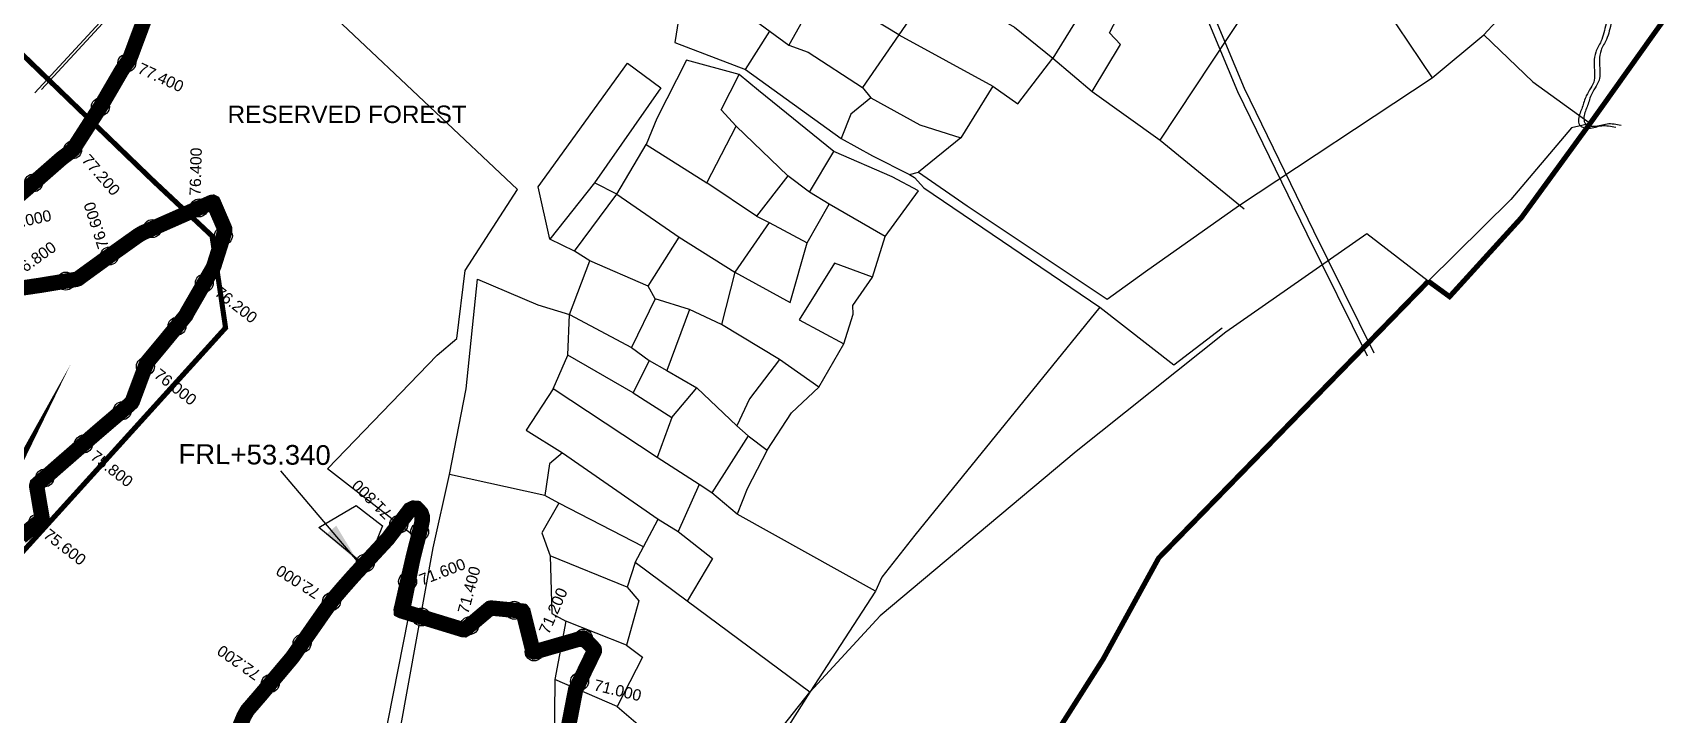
# Model space of a CAD drawing. Header units: millimetres. Extents: x 378349 to 385769, y 1843140 to 1853030.
# Drawn here: x 380829 to 384012, y 1846978 to 1848309 of the extents above; entities that cross this region are included whole.
import ezdxf

# ---------------------------------------------------------------- set-up
doc = ezdxf.new("R2010")
doc.units = ezdxf.units.MM
doc.header["$PDMODE"] = 32
doc.header["$PDSIZE"] = 35
for name, color, linetype in [('BND', 6, 'Continuous'), ('Boundry', 5, 'Continuous'), ('FRL', 3, 'Continuous'), ('Plot', 7, 'Continuous'), ('points', 161, 'Continuous'), ('ROAD', 1, 'Continuous'), ('Stream', 4, 'Continuous'), ('TEXT', 7, 'Continuous')]:
    doc.layers.add(name, color=color, linetype=linetype)
doc.styles.get("Standard").update_dxf_attribs({"font": 'arial.ttf'})
doc.dimstyles.get("Standard").update_dxf_attribs({"dimtxt": 0.18, "dimasz": 0.18, "dimexe": 0.18, "dimexo": 0.0625, "dimgap": 0.09, "dimtad": 0, "dimtih": 1, "dimtoh": 1, "dimdec": 4, "dimzin": 0, "dimdsep": 46, "dimtxsty": 'Standard', "dimcen": 0.09, "dimadec": 0, "dimazin": 0, "dimtfac": 1, "dimtdec": 4, "dimtofl": 0, "dimtmove": 0, "dimatfit": 3, "dimfxl": 1, "dimtolj": 1, "dimtzin": 0, "dimarcsym": 0})

msp = doc.modelspace()

# ---------------------------------------------------------------- linework, layer by layer
at = {"layer": 'BND', "lineweight": 30, "const_width": 10}
for points in [[(380925.6176610013, 1851125.68286118), (380909.439842776, 1851008.268428683), (380891.184370533, 1850805.26544454), (380854.1715815706, 1850595.330634598), (380813.5877405769, 1850379.615960422), (380754.0678458884, 1849921.557910956), (380723.0412828589, 1849577.882951164), (380631.0980802216, 1848990.979256886), (380541.4974464196, 1848509.758959167), (380643.1353669143, 1848391.595491913), (380724.4403559706, 1848332.900863437), (380797.7538178957, 1848277.408621526), (381065.3384011192, 1848019.179656577), (381179.2956528924, 1847912.3176537), (381205.7248975029, 1847733.047216967), (380568.2549421153, 1847029.605576475), (380422.0160225868, 1846878.27202171)], [(384954.450223992, 1851052.275037599), (385140.9331995134, 1850613.85750482), (385322.3945402401, 1850152.552735909), (385460.7221903642, 1849837.299357025), (385152.0009262508, 1849518.710088928), (385119.7093583579, 1849472.370407212), (384811.6541364733, 1849128.674708412), (384576.7278706218, 1849193.292342116), (384366.2263996674, 1848960.217350237), (384423.3224371872, 1848846.030262464), (384386.6200021044, 1848757.687207743), (384288.5591600442, 1848702.699262462), (384115.5523435082, 1848475.178088416), (383876.5744295426, 1848139.575251868), (383736.4662895481, 1847947.49342104), (383596.6922877143, 1847793.933011157), (383554.8769092722, 1847824.343882032)], [(382699.4324131143, 1846739.008189129), (382919.9514720193, 1847086.166170573), (383028.5163826698, 1847283.72191843), (383554.7629560641, 1847823.629914664)]]:
    msp.add_lwpolyline(points, dxfattribs=at)
at = {"layer": 'Boundry'}
msp.add_lwpolyline([(384954.450223992, 1851052.275037599), (385140.9331995134, 1850613.85750482), (385322.3945402401, 1850152.552735909), (385460.7221903642, 1849837.299357025), (385152.0009262508, 1849518.710088928), (385119.7093583579, 1849472.370407212), (384811.6541364733, 1849128.674708412), (384576.7278706218, 1849193.292342116), (384366.2263996674, 1848960.217350237), (384423.3224371872, 1848846.030262464), (384386.6200021044, 1848757.687207743), (384288.5591600442, 1848702.699262462), (384115.5523435082, 1848475.178088416), (383876.5744295426, 1848139.575251868), (383736.4662895481, 1847947.49342104), (383596.6922877143, 1847793.933011157), (383554.8769092722, 1847824.343882032)], dxfattribs=at)
msp.add_lwpolyline([(384954.450223992, 1851052.275037599), (385140.9331995134, 1850613.85750482), (385322.3945402401, 1850152.552735909), (385460.7221903642, 1849837.299357025), (385152.0009262508, 1849518.710088928), (385119.7093583579, 1849472.370407212), (384811.6541364733, 1849128.674708412), (384576.7278706218, 1849193.292342116), (384366.2263996674, 1848960.217350237), (384423.3224371872, 1848846.030262464), (384386.6200021044, 1848757.687207743), (384288.5591600442, 1848702.699262462), (384115.5523435082, 1848475.178088416), (383876.5744295426, 1848139.575251868), (383736.4662895481, 1847947.49342104), (383596.6922877143, 1847793.933011157), (383554.8769092722, 1847824.343882032)], dxfattribs=at)
at = {"layer": 'FRL', "color": 84, "const_width": 30}
for points in [[(381054.120505753, 1848353.821811636), (381020.7450021296, 1848264.355604484), (381018.1199232682, 1848257.680993569), (381003.1970929389, 1848236.195937869), (380963.008046516, 1848167.297777744), (380912.4753456135, 1848088.685316605), (380909.8376371374, 1848084.074413993), (380907.9536748181, 1848081.251543731), (380898.4433061968, 1848073.581059292), (380885.8212154735, 1848064.19204654), (380842.1598311401, 1848026.025202464), (380764.0814030394, 1847958.819945425)], [(380774.2326574304, 1847805.813941702), (380844.425369054, 1847816.173319763), (380913.5424137022, 1847827.587076432), (380917.7521061418, 1847829.025599416), (380923.5128227586, 1847833.341402389), (380969.4480751772, 1847866.657238991), (381034.6356973472, 1847913.101148208), (381038.9894211379, 1847915.675020836), (381043.9649519186, 1847918.603902308), (381176.5162520084, 1847977.073180333), (381178.8159167535, 1847977.969595217), (381180.7227198655, 1847978.193669685), (381181.8446058565, 1847977.633425009), (381182.9100616539, 1847975.280350565), (381203.8709226942, 1847926.670934201), (381204.113035096, 1847923.849351051), (381204.113035096, 1847920.947147897), (381182.9323650161, 1847854.101463099), (381180.1903950396, 1847848.167058496), (381130.4023039769, 1847761.842574308), (381128.5108176318, 1847757.652908295), (381114.742925264, 1847740.87283138), (381080.6072263188, 1847699.375994983), (381054.2290666968, 1847667.817183038), (381052.2311691295, 1847665.008236986), (381049.2658968156, 1847658.038877463), (381033.1894721008, 1847615.135461856), (381023.7444012749, 1847589.697451709), (381022.249538576, 1847587.131067732), (381016.5938896053, 1847581.848643775), (380988.9490064955, 1847558.447429592), (380950.6224251752, 1847525.65240524), (380878.4514321946, 1847462.770088794), (380855.7664943835, 1847442.817983282), (380839.5500690456, 1847429.020495505), (380837.4358177935, 1847427.100592697), (380837.0034550248, 1847425.468651908), (380836.9072549805, 1847422.7327202), (380837.2436864203, 1847420.812700382), (380847.1968977034, 1847362.19107512), (380847.0735574232, 1847359.851690866), (380845.7176204865, 1847357.573853959), (380834.9622943092, 1847349.119401405), (380806.065467048, 1847325.281856312)], [(380665.9033461382, 1847208.144148958), (380660, 1847196), (380660.2597893518, 1847196.465013232)], [(381224.0414923094, 1846932.3977571), (381241.523297559, 1846974.255803881), (381248.4134241926, 1846986.401342129), (381273.9467432025, 1847015.955418896), (381336.2257919672, 1847089.773622492), (381400.1845794937, 1847181.38989145), (381406.5996176406, 1847190.127976647), (381417.0969772188, 1847204.691529982), (381434.5922182288, 1847225.080551455), (381456.7531613854, 1847250.12997084), (381522.6523414247, 1847321.200190681), (381565.6878880399, 1847377.795199864), (381572.6379381648, 1847381.034977347), (381579.1247232722, 1847380.57220214), (381582.8316495586, 1847376.869532438), (381587.9283708979, 1847370.852635668), (381589.7816996836, 1847365.298514106), (381589.7816996836, 1847356.50461506), (381587.4651058803, 1847344.933713737), (381573.5647369153, 1847290.781642806), (381563.8240793612, 1847248.600764977), (381550.5973794212, 1847190.347955759), (381548.6905763093, 1847182.17818894), (381548.7908070816, 1847180.875046718), (381549.8946891538, 1847180.323694815), (381669.223857462, 1847143.83898889), (381670.8737688356, 1847143.552313982), (381672.1652141225, 1847143.516508871), (381673.7433785357, 1847144.376416584), (381720.9534158984, 1847184.348025464), (381722.5176071208, 1847185.542816271), (381724.4499381774, 1847186.002432204), (381783.4697401913, 1847180.292687121), (381785.7207674839, 1847179.997821502), (381787.0490267542, 1847178.302227182), (381805.8991298401, 1847103.224175126), (381806.641321243, 1847101.269871329), (381808.3277778848, 1847100.326535368), (381810.2165770779, 1847100.596009781), (381902.0430126211, 1847127.040541379), (381903.8654391578, 1847127.309079711), (381905.0007609092, 1847127.249404526), (381905.926753514, 1847126.622698075), (381924.8730566441, 1847106.768179042), (381925.9108347752, 1847105.185967573), (381926.183849426, 1847103.821980065), (381926.0199331495, 1847102.021544637), (381925.0369729206, 1847099.784661288), (381889.5496364821, 1847026.731704179), (381849.0128725807, 1846817.68391534)]]:
    msp.add_lwpolyline(points, dxfattribs=at)
at = {"layer": 'Plot'}
for points in [[(382127.6531888254, 1846675.797139245), (381825.2953496658, 1846160.63899603), (381720.3571486868, 1845973.11364973), (381610.0283073465, 1846020.25940343), (381375.8714760157, 1846125.693664773), (381465.6214435914, 1846672.93374205), (381591.8566730612, 1847312.804916829), (381404.7647881258, 1847457.978945302), (381619.0210551118, 1847679.619330159), (381657.2636550129, 1847711.936290769), (381673.9542980989, 1847844.936851467), (381775.7163218791, 1848003.344323089), (381433.6713804855, 1848326.105845345), (381486.4220895851, 1848531.092884948), (381326.7251481864, 1848699.714820355), (381272.5529771387, 1848673.219943246)], [(382127.6531888254, 1846675.797139245), (381825.2953496658, 1846160.63899603), (381720.3571486868, 1845973.11364973), (381610.0283073465, 1846020.25940343), (381375.8714760157, 1846125.693664773), (381465.6214435914, 1846672.93374205), (381591.8566730612, 1847312.804916829), (381404.7647881258, 1847457.978945302), (381619.0210551118, 1847679.619330159), (381657.2636550129, 1847711.936290769), (381673.9542980989, 1847844.936851467), (381775.7163218791, 1848003.344323089), (381433.6713804855, 1848326.105845345), (381486.4220895851, 1848531.092884948), (381326.7251481864, 1848699.714820355), (381272.5529771387, 1848673.219943246)], [(382127.6531888254, 1846675.797139245), (381825.2953496658, 1846160.63899603), (381720.3571486868, 1845973.11364973), (381610.0283073465, 1846020.25940343), (381375.8714760157, 1846125.693664773), (381465.6214435914, 1846672.93374205), (381591.8566730612, 1847312.804916829), (381404.7647881258, 1847457.978945302), (381619.0210551118, 1847679.619330159), (381657.2636550129, 1847711.936290769), (381673.9542980989, 1847844.936851467), (381775.7163218791, 1848003.344323089), (381433.6713804855, 1848326.105845345), (381486.4220895851, 1848531.092884948), (381326.7251481864, 1848699.714820355), (381272.5529771387, 1848673.219943246)], [(382055.0945162864, 1848629.564078423), (382022.3288474999, 1848574.898597063), (381962.2204679387, 1848513.460768238), (382035.0211837018, 1848437.674549125), (382128.8856001567, 1848399.074118746), (382154.6696219397, 1848392.904313874), (382232.8296700927, 1848337.950836098), (382306.2641744876, 1848285.001444263), (382343.6804881488, 1848271.364858279), (382449.6349474959, 1848202.225622591), (382466.3675865178, 1848181.920015971), (382562.1480463592, 1848129.595358549), (382641.9066461811, 1848104.067678679), (382559.5787224835, 1848036.84969011), (382654.3761760584, 1847970.941480695), (382927.8003337575, 1847788.945383284), (383002.398065802, 1847843.286961294), (383184.3787553207, 1847971.534874855), (383562.6859135753, 1848221.37067053), (383663.6385024869, 1848304.833088974), (383687.9095063925, 1848331.130460705)], [(382055.0945162864, 1848629.564078423), (382022.3288474999, 1848574.898597063), (381962.2204679387, 1848513.460768238), (382035.0211837018, 1848437.674549125), (382128.8856001567, 1848399.074118746), (382154.6696219397, 1848392.904313874), (382232.8296700927, 1848337.950836098), (382306.2641744876, 1848285.001444263), (382343.6804881488, 1848271.364858279), (382449.6349474959, 1848202.225622591), (382466.3675865178, 1848181.920015971), (382562.1480463592, 1848129.595358549), (382641.9066461811, 1848104.067678679), (382559.5787224835, 1848036.84969011), (382654.3761760584, 1847970.941480695), (382927.8003337575, 1847788.945383284), (383002.398065802, 1847843.286961294), (383184.3787553207, 1847971.534874855), (383562.6859135753, 1848221.37067053), (383663.6385024869, 1848304.833088974), (383687.9095063925, 1848331.130460705)], [(382055.0945162864, 1848629.564078423), (382022.3288474999, 1848574.898597063), (381962.2204679387, 1848513.460768238), (382035.0211837018, 1848437.674549125), (382128.8856001567, 1848399.074118746), (382154.6696219397, 1848392.904313874), (382232.8296700927, 1848337.950836098), (382306.2641744876, 1848285.001444263), (382343.6804881488, 1848271.364858279), (382449.6349474959, 1848202.225622591), (382466.3675865178, 1848181.920015971), (382562.1480463592, 1848129.595358549), (382641.9066461811, 1848104.067678679), (382559.5787224835, 1848036.84969011), (382654.3761760584, 1847970.941480695), (382927.8003337575, 1847788.945383284), (383002.398065802, 1847843.286961294), (383184.3787553207, 1847971.534874855), (383562.6859135753, 1848221.37067053), (383663.6385024869, 1848304.833088974), (383687.9095063925, 1848331.130460705)], [(383031.5902985033, 1848099.718460944), (383267.9916142552, 1848456.939862752), (383253.0999903121, 1848466.988573874), (383296.018311871, 1848528.791640292)], [(383031.5902985033, 1848099.718460944), (383267.9916142552, 1848456.939862752), (383253.0999903121, 1848466.988573874), (383296.018311871, 1848528.791640292)], [(383031.5902985033, 1848099.718460944), (383267.9916142552, 1848456.939862752), (383253.0999903121, 1848466.988573874), (383296.018311871, 1848528.791640292)], [(382386.5863496482, 1848421.691278675), (382384.1417969321, 1848388.312217421), (382349.5654250135, 1848362.398803574), (382306.2641744876, 1848285.001444263)], [(382386.5863496482, 1848421.691278675), (382384.1417969321, 1848388.312217421), (382349.5654250135, 1848362.398803574), (382306.2641744876, 1848285.001444263)], [(382386.5863496482, 1848421.691278675), (382384.1417969321, 1848388.312217421), (382349.5654250135, 1848362.398803574), (382306.2641744876, 1848285.001444263)], [(382128.8856001567, 1848399.074118746), (382090.3183334975, 1848335.283721989), (382083.0124699117, 1848290.142853255), (382221.6803025243, 1848237.433914207), (382268.7120865848, 1848312.134565434)], [(382128.8856001567, 1848399.074118746), (382090.3183334975, 1848335.283721989), (382083.0124699117, 1848290.142853255), (382221.6803025243, 1848237.433914207), (382268.7120865848, 1848312.134565434)], [(382128.8856001567, 1848399.074118746), (382090.3183334975, 1848335.283721989), (382083.0124699117, 1848290.142853255), (382221.6803025243, 1848237.433914207), (382268.7120865848, 1848312.134565434)], [(382585.8037653369, 1848400.310162974), (382521.105414931, 1848305.371976572), (382384.1417969321, 1848388.312217421)], [(382585.8037653369, 1848400.310162974), (382521.105414931, 1848305.371976572), (382384.1417969321, 1848388.312217421)], [(382585.8037653369, 1848400.310162974), (382521.105414931, 1848305.371976572), (382384.1417969321, 1848388.312217421)], [(382578.1740586642, 1848420.388296708), (382585.8037653369, 1848400.310162974), (382615.9270999975, 1848395.765358125), (382746.874483888, 1848320.209100827), (382821.9341233362, 1848259.332144719), (382898.2914683173, 1848194.258888474), (383031.5902985033, 1848099.718460944), (383195.3358895839, 1847965.505776655)], [(382578.1740586642, 1848420.388296708), (382585.8037653369, 1848400.310162974), (382615.9270999975, 1848395.765358125), (382746.874483888, 1848320.209100827), (382821.9341233362, 1848259.332144719), (382898.2914683173, 1848194.258888474), (383031.5902985033, 1848099.718460944), (383195.3358895839, 1847965.505776655)], [(382578.1740586642, 1848420.388296708), (382585.8037653369, 1848400.310162974), (382615.9270999975, 1848395.765358125), (382746.874483888, 1848320.209100827), (382821.9341233362, 1848259.332144719), (382898.2914683173, 1848194.258888474), (383031.5902985033, 1848099.718460944), (383195.3358895839, 1847965.505776655)], [(382898.2914683173, 1848194.258888474), (382954.1143927888, 1848286.480033439), (382932.6197125918, 1848308.981429807), (382986.8269329049, 1848414.620592297)], [(382898.2914683173, 1848194.258888474), (382954.1143927888, 1848286.480033439), (382932.6197125918, 1848308.981429807), (382986.8269329049, 1848414.620592297)], [(382898.2914683173, 1848194.258888474), (382954.1143927888, 1848286.480033439), (382932.6197125918, 1848308.981429807), (382986.8269329049, 1848414.620592297)], [(382861.6367296901, 1848369.269783377), (382880.7809090607, 1848355.190533304), (382821.9341233362, 1848259.332144719)], [(382861.6367296901, 1848369.269783377), (382880.7809090607, 1848355.190533304), (382821.9341233362, 1848259.332144719)], [(382861.6367296901, 1848369.269783377), (382880.7809090607, 1848355.190533304), (382821.9341233362, 1848259.332144719)], [(383471.7549366489, 1848356.63287636), (383562.6859135753, 1848221.37067053)], [(383471.7549366489, 1848356.63287636), (383562.6859135753, 1848221.37067053)], [(383471.7549366489, 1848356.63287636), (383562.6859135753, 1848221.37067053)], [(383663.6385024869, 1848304.833088974), (383759.5890316216, 1848213.329755865), (383872.0423833759, 1848132.082605193), (383835.1567463159, 1848123.647800945), (383716.6047648183, 1847983.742345887), (383554.8769092722, 1847824.343882032), (383434.9020508003, 1847916.488631608), (383159.4983584892, 1847724.437273614), (382867.3977358133, 1847491.707287967), (382484.5473645494, 1847170.629230894), (382346.799707734, 1847021.871255794), (382107.351534432, 1847199.686035584), (382006.099062138, 1847274.659888974), (382021.8876284749, 1847305.173547694), (382050.7652626242, 1847359.614884046), (382089.6156754738, 1847335.262279884), (382156.9502151032, 1847282.684358223), (382107.351534432, 1847199.686035584)], [(383663.6385024869, 1848304.833088974), (383759.5890316216, 1848213.329755865), (383872.0423833759, 1848132.082605193), (383835.1567463159, 1848123.647800945), (383716.6047648183, 1847983.742345887), (383554.8769092722, 1847824.343882032), (383434.9020508003, 1847916.488631608), (383159.4983584892, 1847724.437273614), (382867.3977358133, 1847491.707287967), (382484.5473645494, 1847170.629230894), (382346.799707734, 1847021.871255794), (382107.351534432, 1847199.686035584), (382006.099062138, 1847274.659888974), (382021.8876284749, 1847305.173547694), (382050.7652626242, 1847359.614884046), (382089.6156754738, 1847335.262279884), (382156.9502151032, 1847282.684358223), (382107.351534432, 1847199.686035584)], [(383663.6385024869, 1848304.833088974), (383759.5890316216, 1848213.329755865), (383872.0423833759, 1848132.082605193), (383835.1567463159, 1848123.647800945), (383716.6047648183, 1847983.742345887), (383554.8769092722, 1847824.343882032), (383434.9020508003, 1847916.488631608), (383159.4983584892, 1847724.437273614), (382867.3977358133, 1847491.707287967), (382484.5473645494, 1847170.629230894), (382346.799707734, 1847021.871255794), (382107.351534432, 1847199.686035584), (382006.099062138, 1847274.659888974), (382021.8876284749, 1847305.173547694), (382050.7652626242, 1847359.614884046), (382089.6156754738, 1847335.262279884), (382156.9502151032, 1847282.684358223), (382107.351534432, 1847199.686035584)], [(382521.105414931, 1848305.371976572), (382449.6349474959, 1848202.225622591)], [(382521.105414931, 1848305.371976572), (382449.6349474959, 1848202.225622591)], [(382521.105414931, 1848305.371976572), (382449.6349474959, 1848202.225622591)], [(382521.105414931, 1848305.371976572), (382704.5384322851, 1848204.659427483), (382753.3794279286, 1848170.621998792), (382821.9341233362, 1848259.332144719)], [(382521.105414931, 1848305.371976572), (382704.5384322851, 1848204.659427483), (382753.3794279286, 1848170.621998792), (382821.9341233362, 1848259.332144719)], [(382521.105414931, 1848305.371976572), (382704.5384322851, 1848204.659427483), (382753.3794279286, 1848170.621998792), (382821.9341233362, 1848259.332144719)], [(382021.8876284749, 1847305.173547694), (381856.4124763537, 1847390.95895244), (381829.1672477846, 1847405.570546755), (381643.2579230327, 1847446.705641149), (381675.7099150714, 1847613.9328317), (381697.6692336779, 1847827.784403084), (381815.5245720402, 1847777.903429386), (381877.4704201374, 1847759.279662258), (381998.9171701989, 1847694.512123913), (382033.1850137475, 1847669.559125092), (382067.9723155556, 1847649.963392503), (382126.0342976691, 1847616.094101238), (382204.1352978872, 1847541.972430929), (382226.5966383529, 1847522.276405602), (382263.7128411625, 1847494.330372317), (382310.9056892136, 1847567.250992196), (382364.3625085688, 1847617.485854973), (382413.5224264142, 1847701.498728299), (382431.9637764673, 1847759.621017424), (382430.9109060552, 1847776.35062985), (382469.5634993345, 1847831.690199103), (382494.03508868, 1847911.231507948), (382559.5043268796, 1848000.421465917), (382507.658727125, 1848027.985594026), (382393.8762642834, 1848077.43882384), (382246.6289255727, 1848196.333905454), (382208.6978951785, 1848227.807684404), (382106.0977862984, 1848255.40954892), (382048.3397983538, 1848141.865786185), (382027.1141444274, 1848090.695577223), (382145.9623560099, 1848016.44762134), (382203.2786333719, 1848126.836977442), (382174.0199637407, 1848158.660335503), (382208.6978951785, 1848227.807684404)], [(382021.8876284749, 1847305.173547694), (381856.4124763537, 1847390.95895244), (381829.1672477846, 1847405.570546755), (381643.2579230327, 1847446.705641149), (381675.7099150714, 1847613.9328317), (381697.6692336779, 1847827.784403084), (381815.5245720402, 1847777.903429386), (381877.4704201374, 1847759.279662258), (381998.9171701989, 1847694.512123913), (382033.1850137475, 1847669.559125092), (382067.9723155556, 1847649.963392503), (382126.0342976691, 1847616.094101238), (382204.1352978872, 1847541.972430929), (382226.5966383529, 1847522.276405602), (382263.7128411625, 1847494.330372317), (382310.9056892136, 1847567.250992196), (382364.3625085688, 1847617.485854973), (382413.5224264142, 1847701.498728299), (382431.9637764673, 1847759.621017424), (382430.9109060552, 1847776.35062985), (382469.5634993345, 1847831.690199103), (382494.03508868, 1847911.231507948), (382559.5043268796, 1848000.421465917), (382507.658727125, 1848027.985594026), (382393.8762642834, 1848077.43882384), (382246.6289255727, 1848196.333905454), (382208.6978951785, 1848227.807684404), (382106.0977862984, 1848255.40954892), (382048.3397983538, 1848141.865786185), (382027.1141444274, 1848090.695577223), (382145.9623560099, 1848016.44762134), (382203.2786333719, 1848126.836977442), (382174.0199637407, 1848158.660335503), (382208.6978951785, 1848227.807684404)], [(382021.8876284749, 1847305.173547694), (381856.4124763537, 1847390.95895244), (381829.1672477846, 1847405.570546755), (381643.2579230327, 1847446.705641149), (381675.7099150714, 1847613.9328317), (381697.6692336779, 1847827.784403084), (381815.5245720402, 1847777.903429386), (381877.4704201374, 1847759.279662258), (381998.9171701989, 1847694.512123913), (382033.1850137475, 1847669.559125092), (382067.9723155556, 1847649.963392503), (382126.0342976691, 1847616.094101238), (382204.1352978872, 1847541.972430929), (382226.5966383529, 1847522.276405602), (382263.7128411625, 1847494.330372317), (382310.9056892136, 1847567.250992196), (382364.3625085688, 1847617.485854973), (382413.5224264142, 1847701.498728299), (382431.9637764673, 1847759.621017424), (382430.9109060552, 1847776.35062985), (382469.5634993345, 1847831.690199103), (382494.03508868, 1847911.231507948), (382559.5043268796, 1848000.421465917), (382507.658727125, 1848027.985594026), (382393.8762642834, 1848077.43882384), (382246.6289255727, 1848196.333905454), (382208.6978951785, 1848227.807684404), (382106.0977862984, 1848255.40954892), (382048.3397983538, 1848141.865786185), (382027.1141444274, 1848090.695577223), (382145.9623560099, 1848016.44762134), (382203.2786333719, 1848126.836977442), (382174.0199637407, 1848158.660335503), (382208.6978951785, 1848227.807684404)], [(382475.459267105, 1847219.187428777), (382204.8417507693, 1847369.353563796), (382155.853546043, 1847410.961960851), (382131.0174754998, 1847427.425635689), (382049.111522585, 1847479.66355667), (381845.3567547144, 1847613.716688724), (381874.3283698685, 1847679.482580233), (381877.4704201374, 1847759.279662258), (381917.3758182927, 1847863.877398153), (381887.2537191327, 1847882.983229563), (381839.1747965058, 1847905.959707148), (381816.5720197805, 1848008.199074894), (381990.5565550858, 1848249.695627809), (382055.8137083149, 1848201.627464848), (381926.2612506379, 1848016.029808402), (381839.1747965058, 1847905.959707148)], [(382475.459267105, 1847219.187428777), (382204.8417507693, 1847369.353563796), (382155.853546043, 1847410.961960851), (382131.0174754998, 1847427.425635689), (382049.111522585, 1847479.66355667), (381845.3567547144, 1847613.716688724), (381874.3283698685, 1847679.482580233), (381877.4704201374, 1847759.279662258), (381917.3758182927, 1847863.877398153), (381887.2537191327, 1847882.983229563), (381839.1747965058, 1847905.959707148), (381816.5720197805, 1848008.199074894), (381990.5565550858, 1848249.695627809), (382055.8137083149, 1848201.627464848), (381926.2612506379, 1848016.029808402), (381839.1747965058, 1847905.959707148)], [(382475.459267105, 1847219.187428777), (382204.8417507693, 1847369.353563796), (382155.853546043, 1847410.961960851), (382131.0174754998, 1847427.425635689), (382049.111522585, 1847479.66355667), (381845.3567547144, 1847613.716688724), (381874.3283698685, 1847679.482580233), (381877.4704201374, 1847759.279662258), (381917.3758182927, 1847863.877398153), (381887.2537191327, 1847882.983229563), (381839.1747965058, 1847905.959707148), (381816.5720197805, 1848008.199074894), (381990.5565550858, 1848249.695627809), (382055.8137083149, 1848201.627464848), (381926.2612506379, 1848016.029808402), (381839.1747965058, 1847905.959707148)], [(382221.6803025243, 1848237.433914207), (382408.2437645853, 1848102.88560062), (382469.6237093655, 1848069.09708545), (382541.4993036597, 1848032.164789537), (382559.5787224835, 1848036.84969011)], [(382221.6803025243, 1848237.433914207), (382408.2437645853, 1848102.88560062), (382469.6237093655, 1848069.09708545), (382541.4993036597, 1848032.164789537), (382559.5787224835, 1848036.84969011)], [(382221.6803025243, 1848237.433914207), (382408.2437645853, 1848102.88560062), (382469.6237093655, 1848069.09708545), (382541.4993036597, 1848032.164789537), (382559.5787224835, 1848036.84969011)], [(382704.5384322851, 1848204.659427483), (382641.9066461811, 1848104.067678679)], [(382704.5384322851, 1848204.659427483), (382641.9066461811, 1848104.067678679)], [(382704.5384322851, 1848204.659427483), (382641.9066461811, 1848104.067678679)], [(382466.3675865178, 1848181.920015971), (382426.9444009663, 1848150.461220863), (382408.2437645853, 1848102.88560062)], [(382466.3675865178, 1848181.920015971), (382426.9444009663, 1848150.461220863), (382408.2437645853, 1848102.88560062)], [(382466.3675865178, 1848181.920015971), (382426.9444009663, 1848150.461220863), (382408.2437645853, 1848102.88560062)], [(382346.6766474913, 1847997.962626343), (382303.9733188975, 1848029.873043679), (382203.2786333719, 1848126.836977442)], [(382346.6766474913, 1847997.962626343), (382303.9733188975, 1848029.873043679), (382203.2786333719, 1848126.836977442)], [(382346.6766474913, 1847997.962626343), (382303.9733188975, 1848029.873043679), (382203.2786333719, 1848126.836977442)], [(381887.2537191327, 1847882.983229563), (381970.1396683509, 1847994.177495618), (382027.1141444274, 1848090.695577223)], [(381887.2537191327, 1847882.983229563), (381970.1396683509, 1847994.177495618), (382027.1141444274, 1848090.695577223)], [(381887.2537191327, 1847882.983229563), (381970.1396683509, 1847994.177495618), (382027.1141444274, 1848090.695577223)], [(381970.1396683509, 1847994.177495618), (382091.9848600986, 1847910.119617115), (382200.3269275403, 1847841.641355218), (382308.4809334239, 1847782.306850743), (382341.8028444416, 1847898.781780906), (382384.6166063846, 1847974.613502706), (382346.6766474913, 1847997.962626343), (382393.8762642834, 1848077.43882384)], [(381970.1396683509, 1847994.177495618), (382091.9848600986, 1847910.119617115), (382200.3269275403, 1847841.641355218), (382308.4809334239, 1847782.306850743), (382341.8028444416, 1847898.781780906), (382384.6166063846, 1847974.613502706), (382346.6766474913, 1847997.962626343), (382393.8762642834, 1848077.43882384)], [(381970.1396683509, 1847994.177495618), (382091.9848600986, 1847910.119617115), (382200.3269275403, 1847841.641355218), (382308.4809334239, 1847782.306850743), (382341.8028444416, 1847898.781780906), (382384.6166063846, 1847974.613502706), (382346.6766474913, 1847997.962626343), (382393.8762642834, 1848077.43882384)], [(381970.1396683509, 1847994.177495618), (381926.2612506379, 1848016.029808402)], [(381970.1396683509, 1847994.177495618), (381926.2612506379, 1848016.029808402)], [(381970.1396683509, 1847994.177495618), (381926.2612506379, 1848016.029808402)], [(382303.9733188975, 1848029.873043679), (382242.7054964652, 1847951.350033788), (382145.9623560099, 1848016.44762134)], [(382303.9733188975, 1848029.873043679), (382242.7054964652, 1847951.350033788), (382145.9623560099, 1848016.44762134)], [(382303.9733188975, 1848029.873043679), (382242.7054964652, 1847951.350033788), (382145.9623560099, 1848016.44762134)], [(382541.4993036597, 1848032.164789537), (382551.6485186842, 1848026.639614056), (382569.4311265471, 1848006.553930718), (382913.2971472222, 1847773.078958393), (383058.0980990633, 1847661.019436832), (383152.4106842957, 1847732.840745038)], [(382541.4993036597, 1848032.164789537), (382551.6485186842, 1848026.639614056), (382569.4311265471, 1848006.553930718), (382913.2971472222, 1847773.078958393), (383058.0980990633, 1847661.019436832), (383152.4106842957, 1847732.840745038)], [(382541.4993036597, 1848032.164789537), (382551.6485186842, 1848026.639614056), (382569.4311265471, 1848006.553930718), (382913.2971472222, 1847773.078958393), (383058.0980990633, 1847661.019436832), (383152.4106842957, 1847732.840745038)], [(382242.7054964652, 1847951.350033788), (382267.5769902297, 1847938.93507065), (382341.8028444416, 1847898.781780906)], [(382242.7054964652, 1847951.350033788), (382267.5769902297, 1847938.93507065), (382341.8028444416, 1847898.781780906)], [(382242.7054964652, 1847951.350033788), (382267.5769902297, 1847938.93507065), (382341.8028444416, 1847898.781780906)], [(382494.03508868, 1847911.231507948), (382384.6166063846, 1847974.613502706)], [(382494.03508868, 1847911.231507948), (382384.6166063846, 1847974.613502706)], [(382494.03508868, 1847911.231507948), (382384.6166063846, 1847974.613502706)], [(382267.5769902297, 1847938.93507065), (382200.3269275403, 1847841.641355218), (382174.5208394629, 1847739.484226073), (382112.1562332491, 1847769.045735752), (382044.8908558398, 1847789.676410707), (382031.1602564267, 1847814.522618405), (381917.3758182927, 1847863.877398153)], [(382267.5769902297, 1847938.93507065), (382200.3269275403, 1847841.641355218), (382174.5208394629, 1847739.484226073), (382112.1562332491, 1847769.045735752), (382044.8908558398, 1847789.676410707), (382031.1602564267, 1847814.522618405), (381917.3758182927, 1847863.877398153)], [(382267.5769902297, 1847938.93507065), (382200.3269275403, 1847841.641355218), (382174.5208394629, 1847739.484226073), (382112.1562332491, 1847769.045735752), (382044.8908558398, 1847789.676410707), (382031.1602564267, 1847814.522618405), (381917.3758182927, 1847863.877398153)], [(382031.1602564267, 1847814.522618405), (382091.9848600986, 1847910.119617115)], [(382031.1602564267, 1847814.522618405), (382091.9848600986, 1847910.119617115)], [(382031.1602564267, 1847814.522618405), (382091.9848600986, 1847910.119617115)], [(382469.5634993345, 1847831.690199103), (382395.1102234762, 1847859.098415948), (382326.303007564, 1847748.711922956), (382413.5224264142, 1847701.498728299)], [(382469.5634993345, 1847831.690199103), (382395.1102234762, 1847859.098415948), (382326.303007564, 1847748.711922956), (382413.5224264142, 1847701.498728299)], [(382469.5634993345, 1847831.690199103), (382395.1102234762, 1847859.098415948), (382326.303007564, 1847748.711922956), (382413.5224264142, 1847701.498728299)], [(382044.8908558398, 1847789.676410707), (381998.9171701989, 1847694.512123913)], [(382044.8908558398, 1847789.676410707), (381998.9171701989, 1847694.512123913)], [(382044.8908558398, 1847789.676410707), (381998.9171701989, 1847694.512123913)], [(382112.1562332491, 1847769.045735752), (382067.9723155556, 1847649.963392503)], [(382112.1562332491, 1847769.045735752), (382067.9723155556, 1847649.963392503)], [(382112.1562332491, 1847769.045735752), (382067.9723155556, 1847649.963392503)], [(382913.2971472222, 1847773.078958393), (382552.4554207838, 1847328.380154366), (382487.3591925752, 1847246.525874008), (382475.459267105, 1847219.187428777), (382346.799707734, 1847021.871255794)], [(382913.2971472222, 1847773.078958393), (382552.4554207838, 1847328.380154366), (382487.3591925752, 1847246.525874008), (382475.459267105, 1847219.187428777), (382346.799707734, 1847021.871255794)], [(382913.2971472222, 1847773.078958393), (382552.4554207838, 1847328.380154366), (382487.3591925752, 1847246.525874008), (382475.459267105, 1847219.187428777), (382346.799707734, 1847021.871255794)], [(382364.3625085688, 1847617.485854973), (382287.5340101434, 1847671.387642964), (382174.5208394629, 1847739.484226073)], [(382364.3625085688, 1847617.485854973), (382287.5340101434, 1847671.387642964), (382174.5208394629, 1847739.484226073)], [(382364.3625085688, 1847617.485854973), (382287.5340101434, 1847671.387642964), (382174.5208394629, 1847739.484226073)], [(382033.1850137475, 1847669.559125092), (382001.9594919834, 1847605.879824772), (381874.3283698685, 1847679.482580233)], [(382033.1850137475, 1847669.559125092), (382001.9594919834, 1847605.879824772), (381874.3283698685, 1847679.482580233)], [(382033.1850137475, 1847669.559125092), (382001.9594919834, 1847605.879824772), (381874.3283698685, 1847679.482580233)], [(382287.5340101434, 1847671.387642964), (382229.3492563537, 1847594.148091407), (382204.1352978872, 1847541.972430929)], [(382287.5340101434, 1847671.387642964), (382229.3492563537, 1847594.148091407), (382204.1352978872, 1847541.972430929)], [(382287.5340101434, 1847671.387642964), (382229.3492563537, 1847594.148091407), (382204.1352978872, 1847541.972430929)], [(381845.3567547144, 1847613.716688724), (381793.0860586088, 1847532.999861671), (381863.8300889247, 1847489.235753235), (381838.470844954, 1847467.706102838), (381829.1672477846, 1847405.570546755)], [(381845.3567547144, 1847613.716688724), (381793.0860586088, 1847532.999861671), (381863.8300889247, 1847489.235753235), (381838.470844954, 1847467.706102838), (381829.1672477846, 1847405.570546755)], [(381845.3567547144, 1847613.716688724), (381793.0860586088, 1847532.999861671), (381863.8300889247, 1847489.235753235), (381838.470844954, 1847467.706102838), (381829.1672477846, 1847405.570546755)], [(382001.9594919834, 1847605.879824772), (382077.3852731931, 1847557.722760378), (382126.0342976691, 1847616.094101238)], [(382001.9594919834, 1847605.879824772), (382077.3852731931, 1847557.722760378), (382126.0342976691, 1847616.094101238)], [(382001.9594919834, 1847605.879824772), (382077.3852731931, 1847557.722760378), (382126.0342976691, 1847616.094101238)], [(382077.3852731931, 1847557.722760378), (382049.111522585, 1847479.66355667)], [(382077.3852731931, 1847557.722760378), (382049.111522585, 1847479.66355667)], [(382077.3852731931, 1847557.722760378), (382049.111522585, 1847479.66355667)], [(382226.5966383529, 1847522.276405602), (382155.853546043, 1847410.961960851)], [(382226.5966383529, 1847522.276405602), (382155.853546043, 1847410.961960851)], [(382226.5966383529, 1847522.276405602), (382155.853546043, 1847410.961960851)], [(381863.8300889247, 1847489.235753235), (382050.7652626242, 1847359.614884046)], [(381863.8300889247, 1847489.235753235), (382050.7652626242, 1847359.614884046)], [(381863.8300889247, 1847489.235753235), (382050.7652626242, 1847359.614884046)], [(382263.7128411625, 1847494.330372317), (382224.6866121272, 1847418.639823686), (382204.8417507693, 1847369.353563796)], [(382263.7128411625, 1847494.330372317), (382224.6866121272, 1847418.639823686), (382204.8417507693, 1847369.353563796)], [(382263.7128411625, 1847494.330372317), (382224.6866121272, 1847418.639823686), (382204.8417507693, 1847369.353563796)], [(382346.799707734, 1847021.871255794), (382127.6531888254, 1846675.797139245), (382111.3291602919, 1846685.693791511), (381859.3811751917, 1846675.597285693), (381498.7414856569, 1846682.202982995), (381611.4651191182, 1847303.272575594), (381643.2579230327, 1847446.705641149)], [(382346.799707734, 1847021.871255794), (382127.6531888254, 1846675.797139245), (382111.3291602919, 1846685.693791511), (381859.3811751917, 1846675.597285693), (381498.7414856569, 1846682.202982995), (381611.4651191182, 1847303.272575594), (381643.2579230327, 1847446.705641149)], [(382346.799707734, 1847021.871255794), (382127.6531888254, 1846675.797139245), (382111.3291602919, 1846685.693791511), (381859.3811751917, 1846675.597285693), (381498.7414856569, 1846682.202982995), (381611.4651191182, 1847303.272575594), (381643.2579230327, 1847446.705641149)], [(382131.0174754998, 1847427.425635689), (382089.6156754738, 1847335.262279884)], [(382131.0174754998, 1847427.425635689), (382089.6156754738, 1847335.262279884)], [(382131.0174754998, 1847427.425635689), (382089.6156754738, 1847335.262279884)], [(381387.9139785427, 1847342.9280674), (381461.0384728553, 1847386.274422506), (381512.1523986812, 1847346.621522909), (381480.4440799332, 1847266.967535143), (381387.9139785427, 1847342.9280674)], [(381387.9139785427, 1847342.9280674), (381461.0384728553, 1847386.274422506), (381512.1523986812, 1847346.621522909), (381480.4440799332, 1847266.967535143), (381387.9139785427, 1847342.9280674)], [(381387.9139785427, 1847342.9280674), (381461.0384728553, 1847386.274422506), (381512.1523986812, 1847346.621522909), (381480.4440799332, 1847266.967535143), (381387.9139785427, 1847342.9280674)], [(381856.4124763537, 1847390.95895244), (381823.7832388033, 1847332.724357903), (381839.7869933386, 1847287.788899906), (381843.1074369725, 1847175.22132096), (381870.6439593134, 1847160.36195502), (381848.6113823478, 1847046.722634979), (381847.6396858667, 1846912.516323642), (381859.3811751917, 1846675.597285693), (381540.3741626347, 1846065.087755011), (381407.2217820831, 1846128.9416373), (381498.7414856569, 1846682.202982995)], [(381856.4124763537, 1847390.95895244), (381823.7832388033, 1847332.724357903), (381839.7869933386, 1847287.788899906), (381843.1074369725, 1847175.22132096), (381870.6439593134, 1847160.36195502), (381848.6113823478, 1847046.722634979), (381847.6396858667, 1846912.516323642), (381859.3811751917, 1846675.597285693), (381540.3741626347, 1846065.087755011), (381407.2217820831, 1846128.9416373), (381498.7414856569, 1846682.202982995)], [(381856.4124763537, 1847390.95895244), (381823.7832388033, 1847332.724357903), (381839.7869933386, 1847287.788899906), (381843.1074369725, 1847175.22132096), (381870.6439593134, 1847160.36195502), (381848.6113823478, 1847046.722634979), (381847.6396858667, 1846912.516323642), (381859.3811751917, 1846675.597285693), (381540.3741626347, 1846065.087755011), (381407.2217820831, 1846128.9416373), (381498.7414856569, 1846682.202982995)], [(381990.4039582069, 1847226.53680796), (381839.7869933386, 1847287.788899906)], [(381990.4039582069, 1847226.53680796), (381839.7869933386, 1847287.788899906)], [(381990.4039582069, 1847226.53680796), (381839.7869933386, 1847287.788899906)], [(382006.099062138, 1847274.659888974), (381990.4039582069, 1847226.53680796), (382012.9601951375, 1847200.074254169), (381988.7388441103, 1847113.543897188), (382019.9863130436, 1847090.131381539), (381970.9261225237, 1846993.701227862), (382021.0186975031, 1846950.83797138), (382170.2674352775, 1846798.234887017), (382346.799707734, 1847021.871255794)], [(382006.099062138, 1847274.659888974), (381990.4039582069, 1847226.53680796), (382012.9601951375, 1847200.074254169), (381988.7388441103, 1847113.543897188), (382019.9863130436, 1847090.131381539), (381970.9261225237, 1846993.701227862), (382021.0186975031, 1846950.83797138), (382170.2674352775, 1846798.234887017), (382346.799707734, 1847021.871255794)], [(382006.099062138, 1847274.659888974), (381990.4039582069, 1847226.53680796), (382012.9601951375, 1847200.074254169), (381988.7388441103, 1847113.543897188), (382019.9863130436, 1847090.131381539), (381970.9261225237, 1846993.701227862), (382021.0186975031, 1846950.83797138), (382170.2674352775, 1846798.234887017), (382346.799707734, 1847021.871255794)], [(381988.7388441103, 1847113.543897188), (381870.6439593134, 1847160.36195502)], [(381988.7388441103, 1847113.543897188), (381870.6439593134, 1847160.36195502)], [(381988.7388441103, 1847113.543897188), (381870.6439593134, 1847160.36195502)], [(381970.9261225237, 1846993.701227862), (381848.6113823478, 1847046.722634979)], [(381970.9261225237, 1846993.701227862), (381848.6113823478, 1847046.722634979)], [(381970.9261225237, 1846993.701227862), (381848.6113823478, 1847046.722634979)]]:
    msp.add_lwpolyline(points, dxfattribs=at)
at = {"layer": 'points'}
for p in [(381012.8963577736, 1848250.160396395), (381012.8963577736, 1848250.160396395), (381012.8963577736, 1848250.160396395), (380961.2589421637, 1848164.576739773), (380961.2589421637, 1848164.576739773), (380961.2589421637, 1848164.576739773), (380907.1162873744, 1848080.576157991), (380907.1162873744, 1848080.576157991), (380907.1162873744, 1848080.576157991), (380830.6890072099, 1848016.151800944), (380830.6890072099, 1848016.151800944), (380830.6890072099, 1848016.151800944), (381154.1773348536, 1847967.219332374), (381154.1773348536, 1847967.219332374), (381154.1773348536, 1847967.219332374), (381062.6832003257, 1847926.860648711), (381062.6832003257, 1847926.860648711), (381062.6832003257, 1847926.860648711), (381201.4884881436, 1847912.664140908), (381201.4884881436, 1847912.664140908), (381201.4884881436, 1847912.664140908), (380978.6756297796, 1847873.231550095), (380978.6756297796, 1847873.231550095), (380978.6756297796, 1847873.231550095), (380893.5351229282, 1847824.283139615), (380893.5351229282, 1847824.283139615), (380893.5351229282, 1847824.283139615), (381164.187509911, 1847820.420648165), (381164.187509911, 1847820.420648165), (381164.187509911, 1847820.420648165), (381110.883570661, 1847736.181232511), (381110.883570661, 1847736.181232511), (381110.883570661, 1847736.181232511), (381049.1992309334, 1847657.860965141), (381049.1992309334, 1847657.860965141), (381049.1992309334, 1847657.860965141), (381003.9774660949, 1847571.168923133), (381003.9774660949, 1847571.168923133), (381003.9774660949, 1847571.168923133), (380928.1034197458, 1847506.031679974), (380928.1034197458, 1847506.031679974), (380928.1034197458, 1847506.031679974), (380852.7701362585, 1847440.268579591), (380852.7701362585, 1847440.268579591), (380852.7701362585, 1847440.268579591), (380838.6756380974, 1847352.03835415), (380838.6756380974, 1847352.03835415), (380838.6756380974, 1847352.03835415), (381544.0507145619, 1847349.340674989), (381544.0507145619, 1847349.340674989), (381544.0507145619, 1847349.340674989), (381584.85260168, 1847334.756105278), (381584.85260168, 1847334.756105278), (381584.85260168, 1847334.756105278), (381478.6965603115, 1847273.795245352), (381478.6965603115, 1847273.795245352), (381478.6965603115, 1847273.795245352), (381561.3200428468, 1847237.572529513), (381561.3200428468, 1847237.572529513), (381561.3200428468, 1847237.572529513), (381412.7609823375, 1847198.675970332), (381412.7609823375, 1847198.675970332), (381412.7609823375, 1847198.675970332), (381588.7617375311, 1847168.440155775), (381588.7617375311, 1847168.440155775), (381588.7617375311, 1847168.440155775), (381769.5233137204, 1847181.641904456), (381769.5233137204, 1847181.641904456), (381769.5233137204, 1847181.641904456), (381682.2126488056, 1847151.547145048), (381682.2126488056, 1847151.547145048), (381682.2126488056, 1847151.547145048), (381355.1788920778, 1847116.922547362), (381355.1788920778, 1847116.922547362), (381355.1788920778, 1847116.922547362), (381808.4596190089, 1847100.345345102), (381808.4596190089, 1847100.345345102), (381808.4596190089, 1847100.345345102), (381904.6890494964, 1847127.265788812), (381904.6890494964, 1847127.265788812), (381904.6890494964, 1847127.265788812), (381293.0925392936, 1847038.648576577), (381293.0925392936, 1847038.648576577), (381293.0925392936, 1847038.648576577), (381897.25078655, 1847042.585015305), (381897.25078655, 1847042.585015305), (381897.25078655, 1847042.585015305)]:
    msp.add_point(p, dxfattribs=at)
at = {"layer": 'ROAD'}
for points in [[(383069.6747791588, 1848464.512247228), (383182.636051418, 1848194.530994354), (383317.7186772664, 1847916.253306737), (383435.7500348436, 1847678.148255205)], [(383069.6747791588, 1848464.512247228), (383182.636051418, 1848194.530994354), (383317.7186772664, 1847916.253306737), (383435.7500348436, 1847678.148255205)], [(383069.6747791588, 1848464.512247228), (383182.636051418, 1848194.530994354), (383317.7186772664, 1847916.253306737), (383435.7500348436, 1847678.148255205)], [(383082.7793105887, 1848470.916774658), (383195.7405828442, 1848200.935521785), (383330.8232086927, 1847922.657834168), (383448.8545662735, 1847684.552782636)], [(383082.7793105887, 1848470.916774658), (383195.7405828442, 1848200.935521785), (383330.8232086927, 1847922.657834168), (383448.8545662735, 1847684.552782636)], [(383082.7793105887, 1848470.916774658), (383195.7405828442, 1848200.935521785), (383330.8232086927, 1847922.657834168), (383448.8545662735, 1847684.552782636)], [(380832.9667916064, 1848191.884245028), (380976.2535250077, 1848347.025575865)], [(380832.9667916064, 1848191.884245028), (380976.2535250077, 1848347.025575865)], [(380832.9667916064, 1848191.884245028), (380976.2535250077, 1848347.025575865)], [(380846.0713230349, 1848198.288772444), (380989.358056434, 1848353.430103295)], [(380846.0713230349, 1848198.288772444), (380989.358056434, 1848353.430103295)], [(380846.0713230349, 1848198.288772444), (380989.358056434, 1848353.430103295)]]:
    msp.add_lwpolyline(points, dxfattribs=at)
at = {"layer": 'Stream'}
for points in [[(384005.873960249, 1848646.918185906), (383995.5567468737, 1848626.369348669), (383995.5530983582, 1848596.551611412), (383981.568075592, 1848562.126841523), (383979.6338401575, 1848552.160395918), (383971.0936725982, 1848523.977042105), (383964.7199562396, 1848508.155236267), (383959.3829989397, 1848498.035188217), (383956.8600612757, 1848477.004798911), (383931.6225580856, 1848406.620316635), (383932.7031261128, 1848382.822934787), (383917.1089715192, 1848341.784878442), (383913.0711015884, 1848330.08828415), (383902.9682442007, 1848295.770652486), (383892.7273744505, 1848275.005039447), (383890.2915799961, 1848234.963908922), (383889.8572195901, 1848220.500361629), (383874.3258797917, 1848190.093684809), (383866.296587687, 1848167.179564147), (383859.2410459603, 1848144.506523206), (383861.0496460606, 1848133.210150443), (383878.8048933718, 1848126.653487191), (383904.4337754034, 1848131.421483989), (383931.7632672136, 1848128.771768908)], [(384005.873960249, 1848646.918185906), (383995.5567468737, 1848626.369348669), (383995.5530983582, 1848596.551611412), (383981.568075592, 1848562.126841523), (383979.6338401575, 1848552.160395918), (383971.0936725982, 1848523.977042105), (383964.7199562396, 1848508.155236267), (383959.3829989397, 1848498.035188217), (383956.8600612757, 1848477.004798911), (383931.6225580856, 1848406.620316635), (383932.7031261128, 1848382.822934787), (383917.1089715192, 1848341.784878442), (383913.0711015884, 1848330.08828415), (383902.9682442007, 1848295.770652486), (383892.7273744505, 1848275.005039447), (383890.2915799961, 1848234.963908922), (383889.8572195901, 1848220.500361629), (383874.3258797917, 1848190.093684809), (383866.296587687, 1848167.179564147), (383859.2410459603, 1848144.506523206), (383861.0496460606, 1848133.210150443), (383878.8048933718, 1848126.653487191), (383904.4337754034, 1848131.421483989), (383931.7632672136, 1848128.771768908)], [(384005.873960249, 1848646.918185906), (383995.5567468737, 1848626.369348669), (383995.5530983582, 1848596.551611412), (383981.568075592, 1848562.126841523), (383979.6338401575, 1848552.160395918), (383971.0936725982, 1848523.977042105), (383964.7199562396, 1848508.155236267), (383959.3829989397, 1848498.035188217), (383956.8600612757, 1848477.004798911), (383931.6225580856, 1848406.620316635), (383932.7031261128, 1848382.822934787), (383917.1089715192, 1848341.784878442), (383913.0711015884, 1848330.08828415), (383902.9682442007, 1848295.770652486), (383892.7273744505, 1848275.005039447), (383890.2915799961, 1848234.963908922), (383889.8572195901, 1848220.500361629), (383874.3258797917, 1848190.093684809), (383866.296587687, 1848167.179564147), (383859.2410459603, 1848144.506523206), (383861.0496460606, 1848133.210150443), (383878.8048933718, 1848126.653487191), (383904.4337754034, 1848131.421483989), (383931.7632672136, 1848128.771768908)], [(383995.3407363023, 1848643.104195085), (383985.0235229282, 1848622.555357862), (383985.0198744113, 1848592.737620591), (383971.0348516466, 1848558.312850716), (383969.1006162121, 1848548.346405111), (383960.5604486515, 1848520.163051284), (383954.1867322942, 1848504.34124546), (383948.8497749943, 1848494.22119741), (383946.3268373302, 1848473.190808103), (383921.0893341402, 1848402.806325828), (383922.1699021673, 1848379.00894398), (383906.5757475738, 1848337.970887635), (383902.537877643, 1848326.274293343), (383892.4350202553, 1848291.956661679), (383882.1941505015, 1848271.191048641), (383879.7583560494, 1848231.149918101), (383879.3239956433, 1848216.686370808), (383863.7926558462, 1848186.279694002), (383855.7633637402, 1848163.365573326), (383848.7078220135, 1848140.692532385), (383850.5164221138, 1848129.396159622), (383868.2716694264, 1848122.839496384), (383893.9005514566, 1848127.607493168), (383921.2300432668, 1848124.957778087)], [(383995.3407363023, 1848643.104195085), (383985.0235229282, 1848622.555357862), (383985.0198744113, 1848592.737620591), (383971.0348516466, 1848558.312850716), (383969.1006162121, 1848548.346405111), (383960.5604486515, 1848520.163051284), (383954.1867322942, 1848504.34124546), (383948.8497749943, 1848494.22119741), (383946.3268373302, 1848473.190808103), (383921.0893341402, 1848402.806325828), (383922.1699021673, 1848379.00894398), (383906.5757475738, 1848337.970887635), (383902.537877643, 1848326.274293343), (383892.4350202553, 1848291.956661679), (383882.1941505015, 1848271.191048641), (383879.7583560494, 1848231.149918101), (383879.3239956433, 1848216.686370808), (383863.7926558462, 1848186.279694002), (383855.7633637402, 1848163.365573326), (383848.7078220135, 1848140.692532385), (383850.5164221138, 1848129.396159622), (383868.2716694264, 1848122.839496384), (383893.9005514566, 1848127.607493168), (383921.2300432668, 1848124.957778087)], [(383995.3407363023, 1848643.104195085), (383985.0235229282, 1848622.555357862), (383985.0198744113, 1848592.737620591), (383971.0348516466, 1848558.312850716), (383969.1006162121, 1848548.346405111), (383960.5604486515, 1848520.163051284), (383954.1867322942, 1848504.34124546), (383948.8497749943, 1848494.22119741), (383946.3268373302, 1848473.190808103), (383921.0893341402, 1848402.806325828), (383922.1699021673, 1848379.00894398), (383906.5757475738, 1848337.970887635), (383902.537877643, 1848326.274293343), (383892.4350202553, 1848291.956661679), (383882.1941505015, 1848271.191048641), (383879.7583560494, 1848231.149918101), (383879.3239956433, 1848216.686370808), (383863.7926558462, 1848186.279694002), (383855.7633637402, 1848163.365573326), (383848.7078220135, 1848140.692532385), (383850.5164221138, 1848129.396159622), (383868.2716694264, 1848122.839496384), (383893.9005514566, 1848127.607493168), (383921.2300432668, 1848124.957778087)]]:
    msp.add_spline(points, degree=3, dxfattribs=at)

# ---------------------------------------------------------------- texts
at = {"layer": 'points', "color": 1}
for s, rotation, p in [('77.400', 335.3812433859402, (381031.9718877632, 1848231.539030312)), ('77.400', 335.3812433859402, (381031.9718877632, 1848231.539030312)), ('77.400', 335.3812433859402, (381031.9718877632, 1848231.539030312)), ('77.200', 311.0558131480381, (380923.3312392798, 1848059.784616742)), ('77.200', 311.0558131480381, (380923.3312392798, 1848059.784616742)), ('77.200', 311.0558131480381, (380923.3312392798, 1848059.784616742)), ('76.400', 88.60746095697677, (381157.1195746253, 1847990.638122591)), ('76.400', 88.60746095697677, (381157.1195746253, 1847990.638122591)), ('76.400', 88.60746095697677, (381157.1195746253, 1847990.638122591)), ('76.600', 108.0181655407453, (380977.9957754412, 1847891.734694674)), ('76.600', 108.0181655407453, (380977.9957754412, 1847891.734694674)), ('76.600', 108.0181655407453, (380977.9957754412, 1847891.734694674)), ('77.000', 12.13845659651649, (380775.3331737916, 1847922.719618625)), ('77.000', 12.13845659651649, (380775.3331737916, 1847922.719618625)), ('77.000', 12.13845659651649, (380775.3331737916, 1847922.719618625)), ('76.800', 35.75752748566034, (380801.0167633422, 1847830.577709222)), ('76.800', 35.75752748566034, (380801.0167633422, 1847830.577709222)), ('76.800', 35.75752748566034, (380801.0167633422, 1847830.577709222)), ('76.200', 322.0399892695751, (381182.5499703186, 1847798.168767819)), ('76.200', 322.0399892695751, (381182.5499703186, 1847798.168767819)), ('76.200', 322.0399892695751, (381182.5499703186, 1847798.168767819)), ('76.000', 322.0399892695751, (381064.0589141513, 1847637.735028614)), ('76.000', 322.0399892695751, (381064.0589141513, 1847637.735028614)), ('76.000', 322.0399892695751, (381064.0589141513, 1847637.735028614)), ('75.800', 322.0399892695751, (380939.8430350274, 1847478.173793745)), ('75.800', 322.0399892695751, (380939.8430350274, 1847478.173793745)), ('75.800', 322.0399892695751, (380939.8430350274, 1847478.173793745)), ('71.800', 135.6237924755862, (381532.8821062249, 1847372.790601137)), ('71.800', 135.6237924755862, (381532.8821062249, 1847372.790601137)), ('71.800', 135.6237924755862, (381532.8821062249, 1847372.790601137)), ('75.600', 322.0399892695751, (380848.0495854518, 1847325.353542391)), ('75.600', 322.0399892695751, (380848.0495854518, 1847325.353542391)), ('75.600', 322.0399892695751, (380848.0495854518, 1847325.353542391)), ('71.600', 20.97898767536345, (381589.0881896166, 1847229.629064915)), ('71.600', 20.97898767536345, (381589.0881896166, 1847229.629064915)), ('71.600', 20.97898767536345, (381589.0881896166, 1847229.629064915)), ('72.000', 147.6597236529436, (381393.0480476592, 1847221.02985665)), ('72.000', 147.6597236529436, (381393.0480476592, 1847221.02985665)), ('72.000', 147.6597236529436, (381393.0480476592, 1847221.02985665)), ('71.400', 74.96500263040778, (381679.7095190915, 1847172.977097556)), ('71.400', 74.96500263040778, (381679.7095190915, 1847172.977097556)), ('71.400', 74.96500263040778, (381679.7095190915, 1847172.977097556)), ('71.200', 66.53063968462419, (381837.0582592618, 1847133.014118765)), ('71.200', 66.53063968462419, (381837.0582592618, 1847133.014118765)), ('71.200', 66.53063968462419, (381837.0582592618, 1847133.014118765)), ('72.200', 145.0241144731422, (381276.382145942, 1847061.302546447)), ('72.200', 145.0241144731422, (381276.382145942, 1847061.302546447)), ('72.200', 145.0241144731422, (381276.382145942, 1847061.302546447)), ('71.000', 346.5371911154862, (381923.4529546384, 1847025.66180368)), ('71.000', 346.5371911154862, (381923.4529546384, 1847025.66180368)), ('71.000', 346.5371911154862, (381923.4529546384, 1847025.66180368))]:
    msp.add_text(s, height=22, rotation=rotation, dxfattribs=at).set_placement(p)
at = {"layer": 'TEXT'}
msp.add_text('RESERVED FOREST', height=34.00409414679776, dxfattribs=at).set_placement((381209.6290565798, 1848132.896955861))
msp.add_text('RESERVED FOREST', height=34.00409414679776, dxfattribs=at).set_placement((381209.6290565798, 1848132.896955861))
msp.add_text('RESERVED FOREST', height=34.00409414679776, dxfattribs=at).set_placement((381209.6290565798, 1848132.896955861))
at = {"layer": 'TEXT', "color": 5}
msp.add_text('FRL+53.340', height=38.48923552697137, rotation=359.5381122459256, dxfattribs=at).set_placement((381113.6013422079, 1847467.639359295))
msp.add_text('FRL+53.340', height=38.48923552697137, rotation=359.5381122459256, dxfattribs=at).set_placement((381113.6013422079, 1847467.639359295))
msp.add_text('FRL+53.340', height=38.48923552697137, rotation=359.5381122459256, dxfattribs=at).set_placement((381113.6013422079, 1847467.639359295))

# ---------------------------------------------------------------- leaders
at = {"color": 5}
msp.add_leader([(381463.7418113215, 1847277.272629676), (381313.4686988623, 1847454.150550223)], dimstyle='Standard', override={"dimasz": 80, "dimgap": 0.09, "dimtad": 0}, dxfattribs=at)
msp.add_leader([(381463.7418113215, 1847277.272629676), (381313.4686988623, 1847454.150550223)], dimstyle='Standard', override={"dimasz": 80, "dimgap": 0.09, "dimtad": 0}, dxfattribs=at)
msp.add_leader([(381463.7418113215, 1847277.272629676), (381313.4686988623, 1847454.150550223)], dimstyle='Standard', override={"dimasz": 80, "dimgap": 0.09, "dimtad": 0}, dxfattribs=at)

doc.saveas('drawing.dxf')
